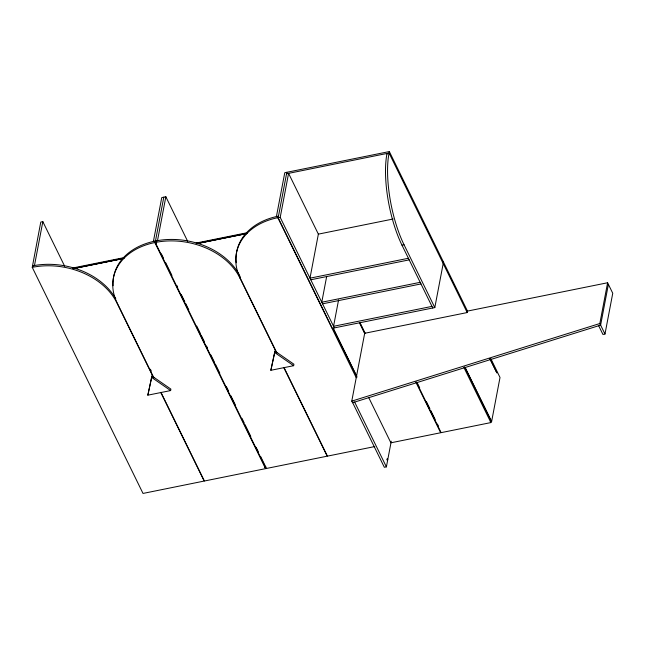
<?xml version="1.0" encoding="UTF-8"?>
<svg xmlns="http://www.w3.org/2000/svg" width="645" height="645" viewBox="0 0 645 645"><rect width="100%" height="100%" fill="white"/><g stroke="black" fill="none" stroke-linecap="round" stroke-linejoin="round"><path stroke-width="0.97" d="M160.742 392.394L204.183 481.057L143.013 493.433L32.25 267.344L40.772 222.065L42.828 221.646L64.653 266.208M42.828 221.646L34.443 265.684L32.387 266.103M153.881 377.873L117.092 302.779A66.04 48.722 10.8 0 1 154.816 242.552L155.098 241.085L156.429 243.802M155.413 241.222L163.798 197.185M283.768 367.513L327.2 456.176L266.03 468.552L155.276 242.464L155.55 240.996A66.04 48.722 10.8 0 1 239.738 275.625M165.846 196.765L157.461 240.803L153.365 241.633L161.75 197.596L165.846 196.765L187.679 241.327M147.842 395.175L151.946 375.971L170.901 389.104L170.619 390.572L147.842 395.175L151.946 375.971M276.673 353.041L239.892 277.947L240.166 276.479M276.907 352.992L240.117 277.898A66.04 48.722 10.8 0 1 277.842 217.671L278.124 216.204A66.04 48.722 10.8 0 0 236.304 262.789M443.478 262.072L434.811 307.576L332.296 328.313L278.156 217.808L286.823 172.304M334.344 327.894L280.204 217.389L288.589 173.352L318.517 234.449M270.86 370.294L274.972 351.09L293.927 364.223L293.644 365.691L270.86 370.294L274.972 351.09M160.968 392.353L204.409 481.017L265.579 468.641L265.853 467.174L260.54 456.321M326.612 276.786L321.766 302.231L420.185 282.325M338.585 299.869L333.554 326.289L431.973 306.391M432.763 307.996L401.98 245.165A65.79 21.511 78.6 0 1 386.936 153.857L387.008 153.454M434.811 307.576L404.036 244.753A65.79 21.511 78.6 0 1 388.983 153.446L389.338 151.567L284.767 172.715L276.382 216.752L278.438 216.341M608.388 284.356L600.616 325.128L352.557 402.738L351.767 401.134L364.78 332.796M386.387 466.875L354.653 402.085L352.597 402.504L384.339 467.286L386.387 466.875L391.273 441.22M359.45 322.597L364.691 333.288L467.206 312.551L467.488 311.084L389.338 151.567M496.948 372.649L489.853 358.515L496.997 372.939L490.345 359.168M416.331 382.042L441.124 432.65L490.901 422.58L491.184 421.112L464.618 366.892M490.265 421.79L491.627 421.516L500.012 377.478L490.756 358.58M600.616 325.128L598.568 325.54L602.938 334.457L604.986 334.037L599.834 323.524L607.598 282.752L466.561 311.277M604.986 334.037L612.75 293.265L607.598 282.752M386.903 459.619L387.548 459.071L387.153 458.66M387.121 460.07L387.774 459.474L387.306 459.103M351.767 401.134L599.834 323.524M286.541 173.771L389.064 153.034L467.206 312.551M386.936 153.857L388.983 153.446M278.156 217.808L280.204 217.389M73.062 267.933L123.187 257.798M196.088 243.052L247.196 232.716M72.869 268.522L123.921 258.194M196.306 243.496L246.946 233.313M73.232 268.626L123.356 258.484M197.241 243.544L246.382 233.603M73.804 268.57L123.88 258.443M197.805 243.488L246.898 233.563M393.168 219.002L318.364 234.135L309.979 278.172L408.398 258.266M401.98 245.165L404.036 244.753M310.769 279.777L409.188 259.87M322.556 303.835L420.975 283.929M264.716 467.407L266.087 467.133M374.785 446.558L327.434 456.136L283.994 367.473M274.689 352.557L293.644 365.691M151.672 377.438L170.619 390.572M465.182 367.529L491.627 421.516M463.892 367.457L490.901 422.58M417.041 382.477L419.693 387.895M426.337 401.456L429.876 408.68M430.763 410.486L435.19 419.524M437.407 424.047L438.294 425.853M415.872 382.138L440.664 432.747L390.886 442.809L368.755 397.626M360.555 324.088L364.965 333.094M359.628 322.532L364.925 333.344M359.813 323.072L364.691 333.022M333.328 328.394L356.79 376.285M333.054 328.345L356.983 377.18M277.842 217.671L356.258 377.744M161.298 253.751L163.516 258.266M165.733 262.789L171.933 275.455M176.803 285.404L177.689 287.21M181.237 294.442L184.784 301.683M185.663 303.489L188.767 309.818M196.741 326.096L200.289 333.328M201.176 335.142L204.272 341.471M206.489 345.994L207.376 347.8M210.923 355.032L214.463 362.272M215.349 364.078L219.784 373.124M226.427 386.686L228.644 391.209M230.854 395.732L235.288 404.778M241.931 418.339L244.149 422.862M245.036 424.668L250.792 436.431M256.113 447.283L258.322 451.798M154.816 242.552L265.579 468.641M150.382 369.214L151.269 371.028M153.655 377.922L116.866 302.828A66.04 48.722 10.8 0 0 32.25 267.344M32.532 265.877A66.04 48.722 10.8 0 1 115.786 298.796M113.109 285.727A66.04 48.722 10.8 0 1 155.098 241.085M155.276 242.464A66.04 48.722 10.8 0 1 239.892 277.947"/></g></svg>
